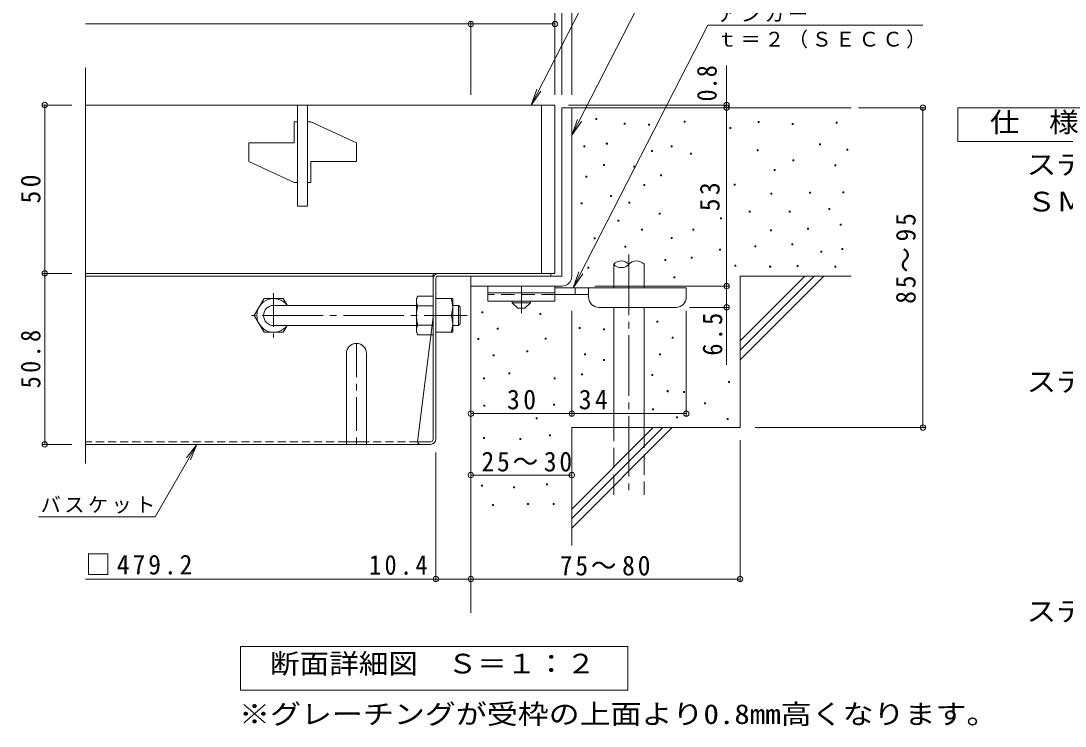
# Model space of a CAD drawing. Units: millimetres on the paper, enlarged 4 times, with parts at other scales. Extents: x -915 to 1071, y -779 to 747.
# Drawn here: x -825 to -204, y -676 to -258 of the extents above; entities that cross this region are included whole.
import ezdxf
from ezdxf.enums import TextEntityAlignment as Align

# ---------------------------------------------------------------- set-up
doc = ezdxf.new("R2010")
doc.units = ezdxf.units.MM
doc.header["$LTSCALE"] = 4
doc.header["$PDMODE"] = 32
doc.header["$PDSIZE"] = 3.2
for name, pattern in [('CHAIN1', [8, 5, -1, 1, -1]), ('CHAIN2', [12, 9, -1, 1, -1]), ('DASHED1', [1.8, 1.2, -0.6]), ('DASHED2', [3, 2, -1]), ('DASHED3', [4, 3, -1])]:
    doc.linetypes.add(name, pattern=pattern)
for name, color, linetype, lineweight in [('D-0_芯', 7, 'Continuous', 9), ('D-1_躯体', 2, 'Continuous', 9), ('D-2_仕上', 3, 'Continuous', 9), ('D-4_その他', 7, 'Continuous', 9), ('D-5_文字', 7, 'Continuous', 9), ('D-6_寸法', 6, 'Continuous', 9), ('D-7_ハッチ', 2, 'Continuous', 9), ('D-8_記号', 2, 'Continuous', 9), ('D-9_0-HOJO', 4, 'Continuous', 9), ('D-B_7-WAKU-T', 2, 'Continuous', 9)]:
    doc.layers.add(name, color=color, linetype=linetype, lineweight=lineweight)
doc.styles.add('ＭＳ ゴシック', font='')
doc.styles.get('ＭＳ ゴシック').set_extended_font_data('MS Gothic')

msp = doc.modelspace()

# ---------------------------------------------------------------- linework, layer by layer
at = {"layer": 'D-0_芯'}
for points in [[(-483.012, -316.2), (-483.012, -315.6), (-482.412, -315.6), (-482.412, -316.2)], [(-466.124, -318.84), (-466.124, -318.239), (-465.524, -318.239), (-465.524, -318.84)], [(-451.68, -319.442), (-451.68, -318.842), (-451.08, -318.842), (-451.08, -319.442)], [(-430.612, -317.821), (-430.612, -317.221), (-430.012, -317.221), (-430.012, -317.821)], [(-403.337, -321.529), (-403.337, -320.929), (-402.737, -320.929), (-402.737, -321.529)], [(-386.554, -318.01), (-386.554, -317.41), (-385.954, -317.41), (-385.954, -318.01)], [(-366.251, -319.093), (-366.251, -318.493), (-365.652, -318.493), (-365.652, -319.093)], [(-340.264, -318.28), (-340.264, -317.68), (-339.664, -317.68), (-339.664, -318.28)], [(-490.222, -332.325), (-490.222, -331.725), (-489.622, -331.725), (-489.622, -332.325)], [(-476.782, -330.747), (-476.782, -330.147), (-476.182, -330.147), (-476.182, -330.747)], [(-449.961, -335.145), (-449.961, -334.545), (-449.361, -334.545), (-449.361, -335.145)], [(-438.257, -332.327), (-438.257, -331.727), (-437.657, -331.727), (-437.657, -332.327)], [(-387.095, -334.793), (-387.095, -334.193), (-386.495, -334.193), (-386.495, -334.793)], [(-350.009, -331.274), (-350.009, -330.674), (-349.409, -330.674), (-349.409, -331.274)], [(-333.779, -334.349), (-333.779, -333.749), (-333.179, -333.749), (-333.179, -334.349)], [(-426.833, -336.717), (-426.833, -336.117), (-426.233, -336.117), (-426.233, -336.717)], [(-365.981, -340.748), (-365.981, -340.148), (-365.38, -340.148), (-365.38, -340.748)], [(-478.454, -343.48), (-478.454, -342.88), (-477.854, -342.88), (-477.854, -343.48)], [(-460.37, -344.542), (-460.37, -343.942), (-459.77, -343.942), (-459.77, -344.542)], [(-377.079, -346.433), (-377.079, -345.833), (-376.479, -345.833), (-376.479, -346.433)], [(-341.076, -343.726), (-341.076, -343.126), (-340.476, -343.126), (-340.476, -343.726)], [(-488.895, -350.474), (-488.895, -349.874), (-488.295, -349.874), (-488.295, -350.474)], [(-444.625, -349.699), (-444.625, -349.099), (-444.025, -349.099), (-444.025, -349.699)], [(-454.499, -355.336), (-454.499, -354.736), (-453.899, -354.736), (-453.899, -355.336)], [(-400.901, -355.095), (-400.901, -354.495), (-400.301, -354.495), (-400.301, -355.095)], [(-378.974, -360.509), (-378.974, -359.909), (-378.374, -359.909), (-378.374, -360.509)], [(-355.965, -359.968), (-355.965, -359.368), (-355.365, -359.368), (-355.365, -359.968)], [(-336.204, -359.697), (-336.204, -359.097), (-335.604, -359.097), (-335.604, -359.697)], [(-491.662, -366.207), (-491.662, -365.607), (-491.062, -365.607), (-491.062, -366.207)], [(-474.347, -361.915), (-474.347, -361.315), (-473.747, -361.315), (-473.747, -361.915)], [(-463.324, -365.926), (-463.324, -365.326), (-462.724, -365.326), (-462.724, -365.926)], [(-445.355, -372.427), (-445.355, -371.827), (-444.755, -371.827), (-444.755, -372.427)], [(-391.919, -371.282), (-391.919, -370.681), (-391.318, -370.681), (-391.318, -371.282)], [(-368.198, -371.282), (-368.198, -370.681), (-367.599, -370.681), (-367.599, -371.282)], [(-344.478, -369.627), (-344.478, -369.027), (-343.878, -369.027), (-343.878, -369.627)], [(-469.853, -376.452), (-469.853, -375.852), (-469.253, -375.852), (-469.253, -376.452)], [(-409.019, -375.143), (-409.019, -374.543), (-408.419, -374.543), (-408.419, -375.143)], [(-337.859, -379.005), (-337.859, -378.404), (-337.258, -378.404), (-337.258, -379.005)], [(-455.818, -381.944), (-455.818, -381.344), (-455.218, -381.344), (-455.218, -381.944)], [(-425.308, -381.944), (-425.308, -381.344), (-424.709, -381.344), (-424.709, -381.944)], [(-379.231, -382.314), (-379.231, -381.714), (-378.631, -381.714), (-378.631, -382.314)], [(-357.166, -381.211), (-357.166, -380.611), (-356.566, -380.611), (-356.566, -381.211)], [(-484.013, -387.01), (-484.013, -386.41), (-483.413, -386.41), (-483.413, -387.01)], [(-438.168, -386.789), (-438.168, -386.189), (-437.568, -386.189), (-437.568, -386.789)], [(-366.543, -390.589), (-366.543, -389.989), (-365.943, -389.989), (-365.943, -390.589)], [(-465.854, -391.98), (-465.854, -391.38), (-465.254, -391.38), (-465.254, -391.98)], [(-409.615, -393.716), (-409.615, -393.116), (-409.015, -393.116), (-409.015, -393.716)], [(-388.609, -391.692), (-388.609, -391.092), (-388.009, -391.092), (-388.009, -391.692)], [(-349.389, -395.031), (-349.389, -394.431), (-348.789, -394.431), (-348.789, -395.031)], [(-336.755, -393.347), (-336.755, -392.747), (-336.156, -392.747), (-336.156, -393.347)], [(-441.975, -399.94), (-441.975, -399.34), (-441.375, -399.34), (-441.375, -399.94)], [(-426.401, -398.556), (-426.401, -397.955), (-425.801, -397.955), (-425.801, -398.556)], [(-400.474, -403.311), (-400.474, -402.71), (-399.874, -402.71), (-399.874, -403.311)], [(-379.711, -403.875), (-379.711, -403.275), (-379.11, -403.275), (-379.11, -403.875)], [(-363.286, -403.454), (-363.286, -402.854), (-362.687, -402.854), (-362.687, -403.454)], [(-340.967, -403.875), (-340.967, -403.275), (-340.367, -403.275), (-340.367, -403.875)], [(-487.736, -404.458), (-487.736, -403.858), (-487.136, -403.858), (-487.136, -404.458)], [(-436.657, -410.119), (-436.657, -409.519), (-436.058, -409.519), (-436.058, -410.119)], [(-550.705, -431.003), (-550.705, -430.403), (-550.105, -430.403), (-550.105, -431.003)], [(-516.266, -432.062), (-516.266, -431.462), (-515.666, -431.462), (-515.666, -432.062)], [(-541.565, -440.598), (-541.565, -439.997), (-540.964, -439.997), (-540.964, -440.598)], [(-492.841, -440.268), (-492.841, -439.668), (-492.241, -439.668), (-492.241, -440.268)], [(-478.367, -441.058), (-478.367, -440.458), (-477.767, -440.458), (-477.767, -441.058)], [(-446.858, -436.478), (-446.858, -435.877), (-446.258, -435.877), (-446.258, -436.478)], [(-553.177, -446.898), (-553.177, -446.298), (-552.578, -446.298), (-552.578, -446.898)], [(-513.039, -446.709), (-513.039, -446.109), (-512.439, -446.109), (-512.439, -446.709)], [(-437.717, -446.072), (-437.717, -445.472), (-437.117, -445.472), (-437.117, -446.072)], [(-544.037, -456.492), (-544.037, -455.892), (-543.437, -455.892), (-543.437, -456.492)], [(-524.004, -454.077), (-524.004, -453.477), (-523.404, -453.477), (-523.404, -454.077)], [(-489.683, -455.883), (-489.683, -455.283), (-489.083, -455.283), (-489.083, -455.883)], [(-478.454, -459.392), (-478.454, -458.792), (-477.854, -458.792), (-477.854, -459.392)], [(-445.274, -455.883), (-445.274, -455.283), (-444.674, -455.283), (-444.674, -455.883)], [(-549.701, -470.183), (-549.701, -469.583), (-549.1, -469.583), (-549.1, -470.183)], [(-534.81, -467.223), (-534.81, -466.623), (-534.21, -466.623), (-534.21, -467.223)], [(-507.827, -470.183), (-507.827, -469.583), (-507.227, -469.583), (-507.227, -470.183)], [(-491.54, -467.87), (-491.54, -467.27), (-490.94, -467.27), (-490.94, -467.87)], [(-449.683, -468.223), (-449.683, -467.623), (-449.084, -467.623), (-449.084, -468.223)], [(-440.543, -477.818), (-440.543, -477.218), (-439.943, -477.218), (-439.943, -477.818)], [(-430.968, -478.393), (-430.968, -477.793), (-430.368, -477.793), (-430.368, -478.393)], [(-404.222, -472.333), (-404.222, -471.733), (-403.623, -471.733), (-403.623, -472.333)], [(-549.536, -486.492), (-549.536, -485.892), (-548.936, -485.892), (-548.936, -486.492)], [(-508.119, -485.883), (-508.119, -485.283), (-507.519, -485.283), (-507.519, -485.883)], [(-449.353, -488.515), (-449.353, -487.915), (-448.753, -487.915), (-448.753, -488.515)], [(-418.431, -485.079), (-418.431, -484.479), (-417.831, -484.479), (-417.831, -485.079)], [(-518.427, -493.926), (-518.427, -493.326), (-517.827, -493.326), (-517.827, -493.926)], [(-435.147, -493.437), (-435.147, -492.837), (-434.547, -492.837), (-434.547, -493.437)], [(-405.058, -494.273), (-405.058, -493.673), (-404.458, -493.673), (-404.458, -494.273)], [(-549.775, -505.673), (-549.775, -505.073), (-549.175, -505.073), (-549.175, -505.673)], [(-528.151, -506.171), (-528.151, -505.57), (-527.551, -505.57), (-527.551, -506.171)], [(-510.488, -504.039), (-510.488, -503.439), (-509.888, -503.439), (-509.888, -504.039)], [(-550.918, -534.04), (-550.918, -533.44), (-550.318, -533.44), (-550.318, -534.04)], [(-512.295, -533.115), (-512.295, -532.514), (-511.696, -532.514), (-511.696, -533.115)], [(-532.037, -534.954), (-532.037, -534.354), (-531.437, -534.354), (-531.437, -534.954)], [(-544.371, -545.46), (-544.371, -544.86), (-543.771, -544.86), (-543.771, -545.46)], [(-523.662, -544.851), (-523.662, -544.251), (-523.062, -544.251), (-523.062, -544.851)], [(-508.436, -544.851), (-508.436, -544.251), (-507.836, -544.251), (-507.836, -544.851)]]:
    msp.add_lwpolyline(points, close=True, dxfattribs=at)
at = {"layer": 'D-1_躯体'}
for p, q in [((-503.292, -309.135), (-503.292, -409.135)), ((-503.292, -309.135), (-497.292, -309.135)), ((-497.292, -309.135), (-497.292, -409.135)), ((-503.292, -409.135), (-557.292, -409.135)), ((-557.292, -415.136), (-557.292, -409.135)), ((-503.292, -415.136), (-557.292, -415.136))]:
    msp.add_line(p, q, dxfattribs=at)
at = {"layer": 'D-1_躯体', "color": 3}
for p, q in [((-568.088, -426.536), (-564.688, -426.536)), ((-564.688, -426.536), (-563.688, -427.536)), ((-564.688, -438.536), (-564.688, -426.536)), ((-563.688, -437.536), (-563.688, -427.536)), ((-568.088, -438.536), (-564.688, -438.536)), ((-564.688, -438.536), (-563.688, -437.536))]:
    msp.add_line(p, q, dxfattribs=at)
at = {"layer": 'D-1_躯体'}
msp.add_arc((-503.292, -409.135), 6, 270, 0, dxfattribs=at)
at = {"layer": 'D-2_仕上'}
for p, q in [((-786.359, -520.512), (-786.359, -285.492)), ((-786.359, -307.535), (-507.292, -307.535)), ((-660.292, -367.535), (-660.292, -307.535)), ((-654.292, -307.535), (-654.292, -367.535)), ((-515.292, -307.535), (-515.292, -407.536)), ((-507.292, -307.535), (-507.292, -407.536)), ((-660.292, -317.536), (-662.292, -317.536)), ((-662.292, -330.036), (-662.292, -317.536)), ((-652.292, -317.536), (-654.292, -317.536)), ((-652.292, -317.536), (-625.292, -330.036)), ((-662.292, -330.036), (-689.292, -330.036)), ((-689.292, -341.036), (-689.292, -330.036)), ((-625.292, -341.036), (-625.292, -330.036)), ((-652.292, -341.036), (-652.292, -353.535)), ((-625.292, -341.036), (-652.292, -341.036)), ((-654.292, -353.535), (-652.292, -353.535)), ((-660.292, -367.535), (-654.292, -367.535)), ((-786.359, -407.536), (-507.292, -407.536))]:
    msp.add_line(p, q, dxfattribs=at)
msp.add_lwpolyline([(-689.292, -341.036), (-662.292, -353.535), (-660.292, -353.535)], dxfattribs=at)
at = {"layer": 'D-4_その他'}
for p, q in [((-497.292, -301.553), (-497.292, -170.388)), ((-507.291, -301.553), (-507.291, -214.667)), ((-503.291, -301.553), (-503.291, -214.667)), ((-786.359, -259.367), (-557.292, -259.367)), ((-557.292, -301.553), (-557.292, -258.167)), ((-557.292, -259.367), (-507.291, -259.367)), ((-405.306, -309.135), (-405.306, -284.094)), ((-811.719, -307.535), (-794.359, -307.535)), ((-810.519, -307.535), (-810.519, -407.536)), ((-404.106, -307.535), (-499.292, -307.535)), ((-405.306, -415.135), (-405.306, -309.135)), ((-326.88, -309.135), (-287.418, -309.135)), ((-288.618, -499.135), (-288.618, -309.135)), ((-811.719, -407.536), (-794.348, -407.536)), ((-810.519, -407.536), (-810.519, -509.136)), ((-483.687, -415.135), (-404.105, -415.135)), ((-405.306, -415.135), (-405.306, -461.835)), ((-404.106, -427.735), (-427.288, -427.735)), ((-497.288, -492.079), (-497.288, -429.735)), ((-429.288, -492.079), (-429.288, -429.735)), ((-388.397, -499.135), (-287.418, -499.135)), ((-397.291, -506.645), (-397.291, -590.335)), ((-811.719, -509.136), (-794.348, -509.136)), ((-720.11, -509.135), (-723.937, -518.374)), ((-578.088, -590.336), (-578.088, -513.936)), ((-557.292, -527.383), (-497.292, -527.383)), ((-578.088, -589.136), (-786.359, -589.136)), ((-557.292, -589.136), (-578.088, -589.136)), ((-557.292, -589.136), (-397.291, -589.136))]:
    msp.add_line(p, q, dxfattribs=at)
for points in [[(-557.288, -490.879), (-497.288, -490.879), (-429.288, -490.879)], [(-814.188, -552.143), (-744.94, -552.143), (-720.11, -509.135), (-726.198, -517.069)]]:
    msp.add_lwpolyline(points, dxfattribs=at)
for p in [(-557.292, -259.367), (-507.291, -259.367), (-810.519, -307.535), (-405.306, -307.535), (-405.306, -309.135), (-288.618, -309.135), (-810.519, -407.536), (-405.306, -415.135), (-405.306, -427.735), (-557.288, -490.879), (-497.288, -490.879), (-429.288, -490.879), (-288.618, -499.135), (-810.519, -509.136), (-557.292, -527.383), (-497.292, -527.383), (-578.088, -589.136), (-557.292, -589.136), (-397.291, -589.136)]:
    msp.add_point(p, dxfattribs=at)
at = {"layer": 'D-5_文字'}
for p, q in [((-471.269, -209.802), (-521.428, -307.535)), ((-450.63, -234.564), (-497.292, -325.481)), ((-416.433, -260.126), (-288.639, -260.126)), ((-521.428, -307.535), (-518.063, -298.119)), ((-521.428, -307.535), (-515.74, -299.311)), ((-497.292, -325.481), (-493.926, -316.065)), ((-497.292, -325.481), (-491.604, -317.257)), ((-496.502, -416.135), (-490.814, -407.91))]:
    msp.add_line(p, q, dxfattribs=at)
msp.add_lwpolyline([(-416.433, -260.126), (-496.502, -416.135), (-493.136, -406.718)], dxfattribs=at)
for points in [[(-267.865, -329.135), (-267.865, -309.135), (-177.865, -309.135), (-177.865, -329.135)], [(-694.089, -655.135), (-694.089, -629.136), (-464.089, -629.136), (-464.089, -655.135)]]:
    msp.add_lwpolyline(points, close=True, dxfattribs=at)
at = {"layer": 'D-6_寸法'}
for p, q in [((-497.292, -309.135), (-331.291, -309.135)), ((-472.375, -416.135), (-472.375, -402.135)), ((-454.375, -416.135), (-454.375, -402.135)), ((-397.292, -409.135), (-331.291, -409.135)), ((-397.292, -409.135), (-397.292, -499.135)), ((-397.292, -447.539), (-358.887, -409.135)), ((-397.292, -453.195), (-353.231, -409.135)), ((-397.292, -458.852), (-347.575, -409.135)), ((-557.292, -609.136), (-557.292, -415.136)), ((-472.375, -499.135), (-472.375, -427.735)), ((-454.375, -499.135), (-454.375, -427.735)), ((-497.292, -499.135), (-397.292, -499.135)), ((-497.292, -499.135), (-497.292, -569.136)), ((-497.292, -547.538), (-448.888, -499.135)), ((-497.292, -553.194), (-443.232, -499.135)), ((-497.292, -558.851), (-437.575, -499.135))]:
    msp.add_line(p, q, dxfattribs=at)
at = {"layer": 'D-6_寸法', "linetype": 'CHAIN2'}
msp.add_line((-463.375, -396.277), (-463.375, -539.135), dxfattribs=at)
at = {"layer": 'D-6_寸法', "linetype": 'DASHED3'}
for p, q in [((-472.375, -539.135), (-472.375, -499.135)), ((-454.375, -499.135), (-454.375, -539.135))]:
    msp.add_line(p, q, dxfattribs=at)
at = {"layer": 'D-6_寸法'}
for centre, start, end in [((-467.875, -406.197), 42.07146, 137.92854), ((-467.875, -398.073), 222.07146, 317.92854), ((-458.875, -406.197), 42.07146, 137.92854)]:
    msp.add_arc(centre, 6.062, start, end, dxfattribs=at)
at = {"layer": 'D-7_ハッチ'}
for p, q in [((-579.688, -407.536), (-786.348, -407.536)), ((-579.688, -409.136), (-786.348, -409.136)), ((-579.688, -506.202), (-579.688, -407.536)), ((-576.755, -409.136), (-509.681, -409.136)), ((-576.488, -407.536), (-509.681, -407.536)), ((-509.681, -407.536), (-509.681, -409.136)), ((-578.088, -505.936), (-578.088, -410.469)), ((-579.688, -433.536), (-588.912, -507.536)), ((-581.021, -507.536), (-588.912, -507.536)), ((-581.288, -509.136), (-786.348, -509.136))]:
    msp.add_line(p, q, dxfattribs=at)
at = {"layer": 'D-7_ハッチ', "linetype": 'DASHED1'}
for p, q in [((-631.288, -507.536), (-786.348, -507.536)), ((-588.912, -507.536), (-619.288, -507.536))]:
    msp.add_line(p, q, dxfattribs=at)
at = {"layer": 'D-7_ハッチ'}
for centre, radius, start, end in [((-576.488, -410.736), 3.2, 90, 180), ((-576.755, -410.469), 1.333, 90, 180), ((-587.312, -507.536), 1.6, 180, 270), ((-581.288, -505.936), 3.2, 270, 0), ((-581.021, -506.202), 1.333, 270, 0)]:
    msp.add_arc(centre, radius, start, end, dxfattribs=at)
at = {"layer": 'D-8_記号', "linetype": 'CHAIN1'}
for p, q in [((-674.481, -419.343), (-674.481, -445.728)), ((-661.288, -432.536), (-687.674, -432.536)), ((-625.288, -449.136), (-625.288, -509.136))]:
    msp.add_line(p, q, dxfattribs=at)
at = {"layer": 'D-8_記号'}
for p, q in [((-631.288, -455.136), (-631.288, -509.136)), ((-619.288, -455.136), (-619.288, -509.136)), ((-631.288, -507.536), (-619.288, -507.536))]:
    msp.add_line(p, q, dxfattribs=at)
msp.add_arc((-625.288, -455.136), 6, 0, 180, dxfattribs=at)
at = {"layer": 'D-9_0-HOJO', "color": 3}
for p, q in [((-507.288, -415.136), (-547.288, -415.136)), ((-547.288, -424.136), (-547.288, -415.136)), ((-507.288, -415.136), (-507.288, -424.136)), ((-507.288, -419.136), (-547.288, -419.136)), ((-507.288, -424.136), (-547.288, -424.136))]:
    msp.add_line(p, q, dxfattribs=at)
at = {"layer": 'D-9_0-HOJO', "linetype": 'CHAIN1'}
msp.add_line((-527.288, -431.231), (-527.288, -415.136), dxfattribs=at)
at = {"layer": 'D-9_0-HOJO', "color": 3, "linetype": 'DASHED2'}
msp.add_line((-507.288, -420.136), (-547.288, -420.136), dxfattribs=at)
at = {"layer": 'D-9_0-HOJO'}
for p, q in [((-429.288, -416.135), (-507.288, -416.135)), ((-487.278, -420.135), (-507.288, -420.135)), ((-495.288, -420.135), (-495.288, -416.135)), ((-487.288, -421.735), (-487.288, -416.135)), ((-429.288, -421.735), (-429.288, -416.135)), ((-481.288, -427.735), (-435.288, -427.735))]:
    msp.add_line(p, q, dxfattribs=at)
at = {"layer": 'D-9_0-HOJO', "color": 2}
for p, q in [((-532.788, -425.135), (-532.788, -424.136)), ((-532.788, -425.135), (-529.288, -428.135)), ((-532.788, -425.135), (-521.788, -425.135)), ((-529.288, -428.135), (-525.288, -428.135)), ((-525.288, -428.135), (-521.788, -425.135)), ((-521.788, -425.135), (-521.788, -424.136))]:
    msp.add_line(p, q, dxfattribs=at)
at = {"layer": 'D-9_0-HOJO'}
for centre, start, end in [((-481.288, -421.735), 180, 270), ((-435.288, -421.735), 270, 0)]:
    msp.add_arc(centre, 6, start, end, dxfattribs=at)
at = {"layer": 'D-B_7-WAKU-T'}
for p, q in [((-589.688, -422.536), (-588.822, -421.036)), ((-579.688, -421.036), (-588.822, -421.036)), ((-685.981, -432.536), (-680.208, -422.536)), ((-680.208, -422.536), (-668.755, -422.536)), ((-666.454, -426.52), (-668.755, -422.536)), ((-589.688, -442.535), (-589.688, -422.536)), ((-588.822, -426.809), (-579.688, -426.809)), ((-578.088, -422.536), (-568.088, -422.536)), ((-578.088, -442.536), (-578.088, -422.536)), ((-568.088, -442.536), (-568.088, -422.536)), ((-685.981, -432.536), (-680.208, -442.536)), ((-578.088, -432.536), (-568.954, -432.536)), ((-666.445, -438.536), (-668.755, -442.536)), ((-588.822, -438.262), (-579.688, -438.262)), ((-680.208, -442.536), (-668.755, -442.536)), ((-589.688, -442.535), (-588.822, -444.036)), ((-579.688, -444.036), (-588.822, -444.036)), ((-578.088, -442.536), (-568.088, -442.536))]:
    msp.add_line(p, q, dxfattribs=at)
at = {"layer": 'D-B_7-WAKU-T', "color": 3}
for p, q in [((-674.481, -426.536), (-589.688, -426.536)), ((-674.481, -438.536), (-589.688, -438.536))]:
    msp.add_line(p, q, dxfattribs=at)
at = {"layer": 'D-B_7-WAKU-T', "color": 3, "linetype": 'CHAIN2'}
msp.add_line((-681.057, -432.536), (-559.479, -432.536), dxfattribs=at)
at = {"layer": 'D-B_7-WAKU-T', "linetype": 'CHAIN1'}
msp.add_line((-561.922, -432.536), (-568.046, -432.536), dxfattribs=at)
at = {"layer": 'D-B_7-WAKU-T'}
for centre, radius, start, end in [((-583.124, -424.325), 6.579, 149.99998, 176.07924), ((-674.481, -432.536), 10, 36.87019, 323.12981), ((-584.219, -423.855), 5.47, 180.2103, 212.68507), ((-570.323, -432.536), 19.365, 162.79973, 197.20026), ((-582.955, -427.535), 14.866, 340.34633, 19.65366), ((-582.955, -437.536), 14.866, 340.34633, 19.65366), ((-584.219, -441.216), 5.47, 147.31491, 179.78969), ((-583.124, -440.746), 6.579, 183.92075, 210)]:
    msp.add_arc(centre, radius, start, end, dxfattribs=at)
at = {"layer": 'D-B_7-WAKU-T', "color": 3}
msp.add_arc((-674.481, -432.536), 6, 90, 270, dxfattribs=at)

# ---------------------------------------------------------------- texts
at = {"layer": 'D-4_その他', "color": 2, "style": 'ＭＳ ゴシック', "width": 0.9}
msp.add_text('0.8', height=11.73, rotation=90, dxfattribs=at).set_placement((-407.706, -305.425), align=Align.BOTTOM_LEFT)
at = {"layer": 'D-4_その他', "color": 2, "style": 'ＭＳ ゴシック'}
for s, width, p in [('ステンレス製バスケット\u3000ＤＫ－５００－Ｓ', 1.1, (-227.029, -617.689)), ('※グレーチングが受枠の上面より0.8mm高くなります。', 1.15, (-695.039, -678.721))]:
    msp.add_text(s, height=11.73, dxfattribs=dict(at, width=width)).set_placement(p, align=Align.BOTTOM_LEFT)
at = {"layer": 'D-4_その他', "color": 2, "char_height": 11.73, "attachment_point": 7, "rotation": 90, "style": 'ＭＳ ゴシック'}
for s, insert in [('\\T1.27;\\W0.95;50', (-812.919, -366.036)), ('\\T1.27;\\W0.95;53', (-409.306, -370.635)), ('\\T1.22;\\W0.95;85～95', (-292.83, -425.635)), ('\\T1.27;\\W0.9;6.5', (-407.706, -456.413)), ('\\T1.28;\\W0.9;50.8', (-812.919, -475.836))]:
    msp.add_mtext(s, dxfattribs=dict(at, insert=insert))
at = {"layer": 'D-4_その他', "color": 2, "char_height": 11.73, "attachment_point": 7, "style": 'ＭＳ ゴシック'}
for s, insert in [('\\T1.27;\\W0.95;30', (-535.788, -488.479)), ('\\T1.27;\\W0.95;34', (-493.142, -488.479)), ('\\T1.22;\\W0.95;25～30', (-550.972, -525.383)), ('\\T1.23;\\W0.95;□479.2', (-786.359, -586.736)), ('\\T1.28;\\W0.9;10.4', (-617.767, -586.736)), ('\\T1.22;\\W0.95;75～80', (-504.439, -587.135))]:
    msp.add_mtext(s, dxfattribs=dict(at, insert=insert))
at = {"layer": 'D-4_その他', "insert": (-812.94, -550.239), "char_height": 8.798, "attachment_point": 7, "style": 'ＭＳ ゴシック'}
msp.add_mtext('\\T1.17;バスケット', dxfattribs=at)
at = {"layer": 'D-5_文字', "color": 2, "style": 'ＭＳ ゴシック', "width": 1.1}
for s, p in [('仕\u3000様', (-248.865, -327.135)), ('ステンレス製グレーチング\u3000バスケット付\u3000プレーンタイプ\u3000集水桝用', (-227.029, -352.304)), ('ＳＭＷ\u3000５５５０Ａ（Ｐ＝１５）', (-227.029, -374.304)), ('ステンレス製受枠\u3000ＲＬ－５０（四方枠）', (-227.029, -481.263)), ('断面詳細図\u3000Ｓ＝１：２', (-676.719, -648.747))]:
    msp.add_text(s, height=11.73, dxfattribs=at).set_placement(p, align=Align.BOTTOM_LEFT)
at = {"layer": 'D-5_文字', "char_height": 8.798, "attachment_point": 7, "style": 'ＭＳ ゴシック'}
for s, insert in [('\\T1.17;アンカー', (-410.976, -258.263)), ('\\T1.17;ｔ＝２（ＳＥＣＣ）', (-410.976, -273.99))]:
    msp.add_mtext(s, dxfattribs=dict(at, insert=insert))

doc.saveas('drawing.dxf')
